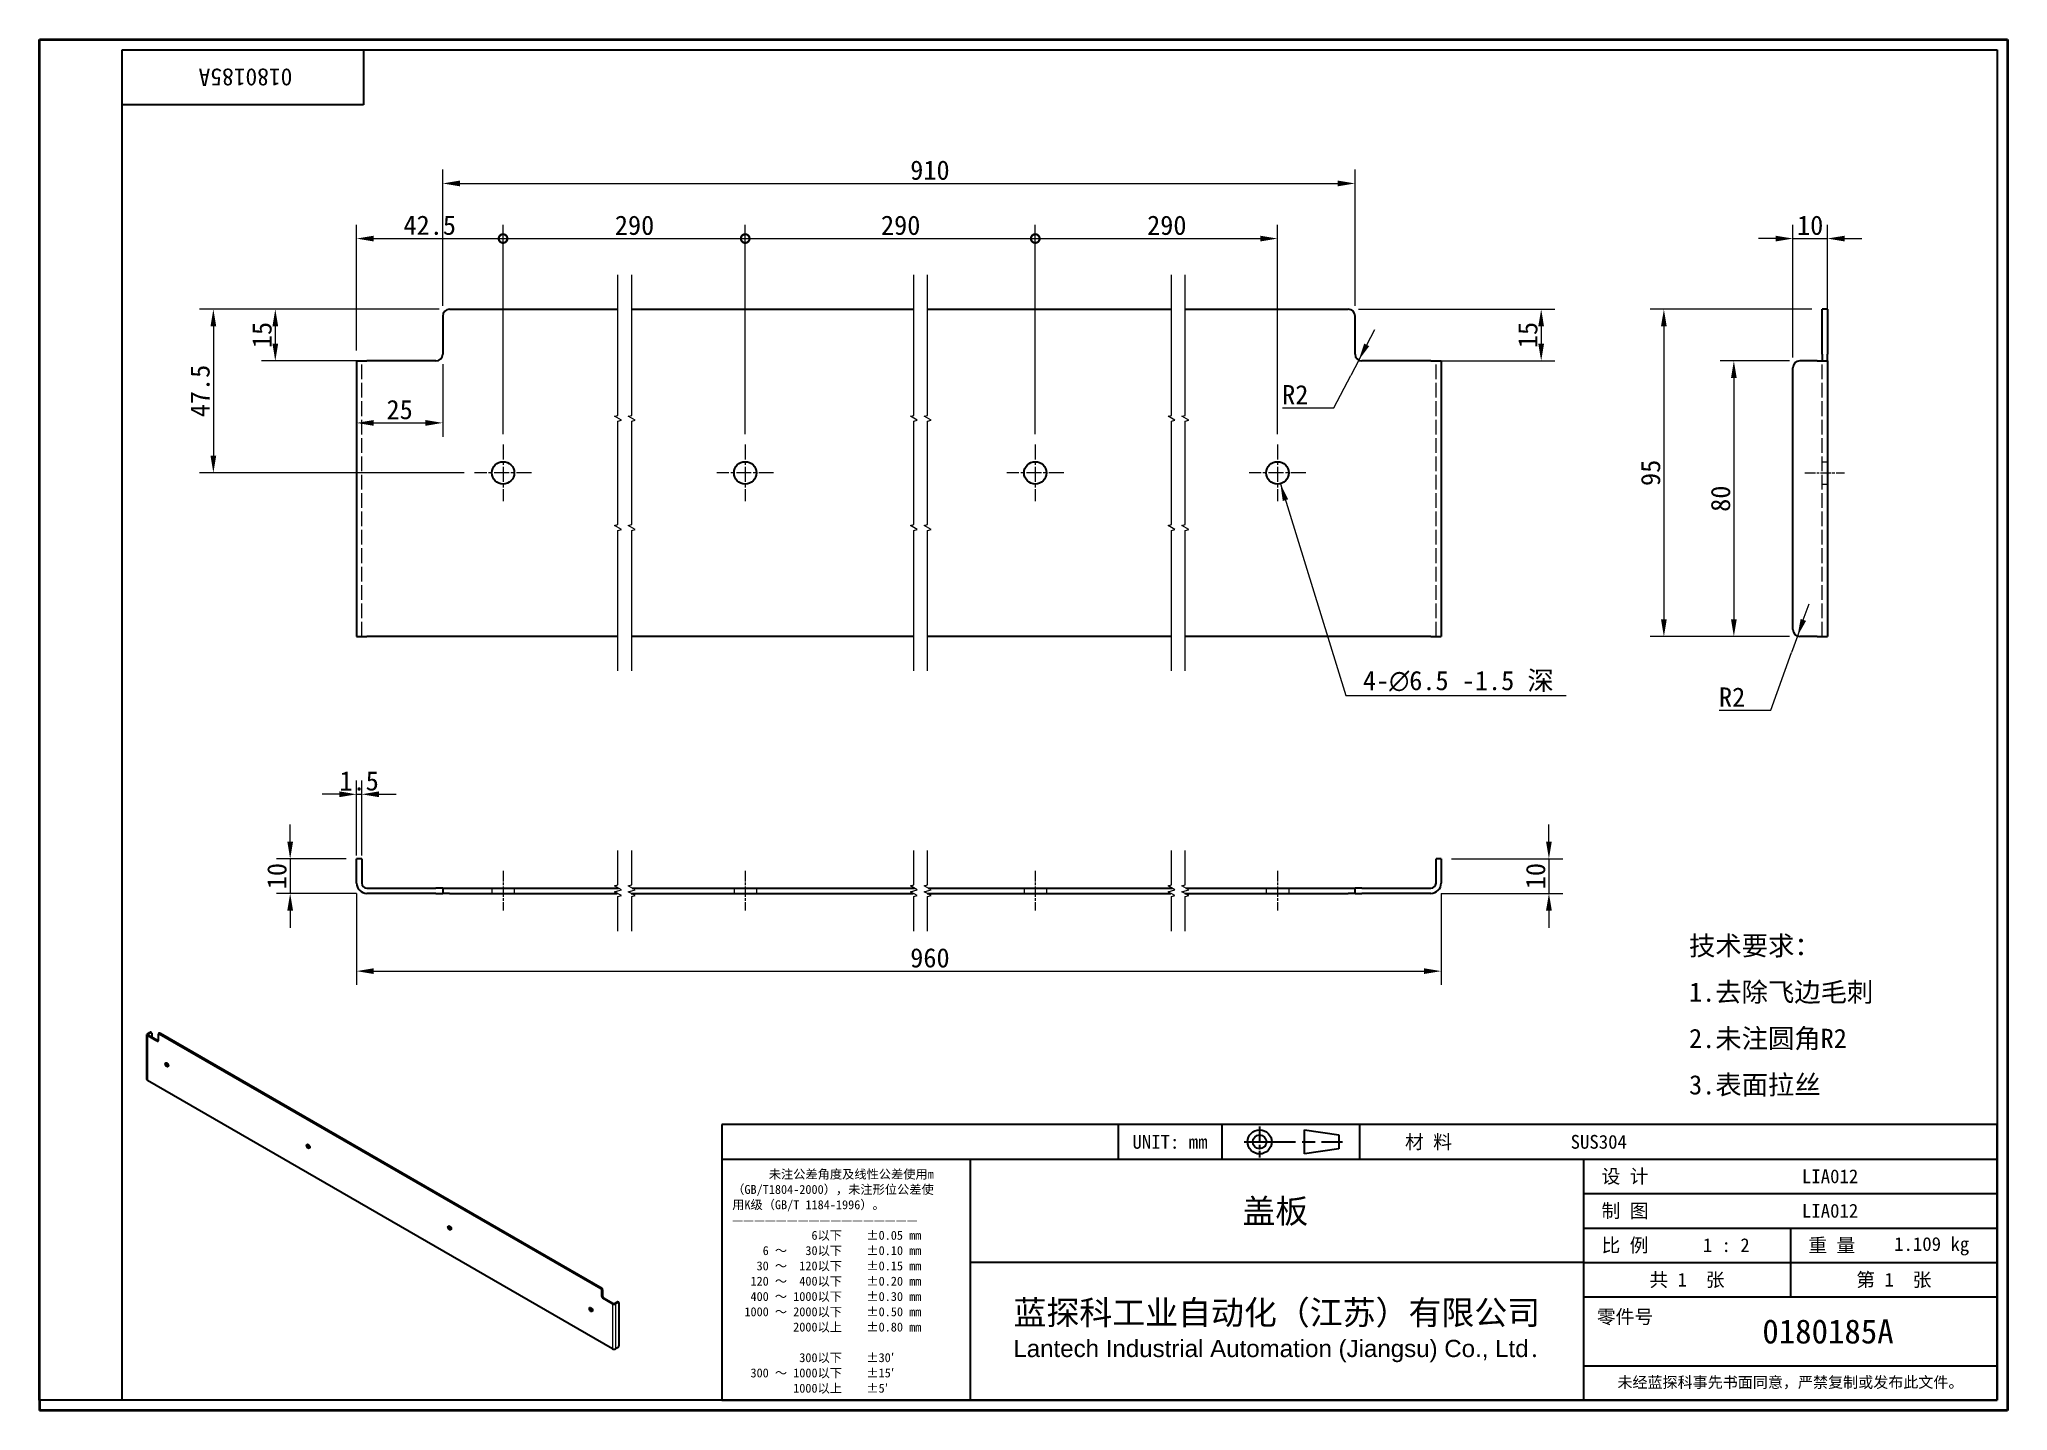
# Model space of a CAD drawing. Header units: millimetres. Extents: x 12 to 583, y 11 to 409.
import ezdxf
from ezdxf.enums import TextEntityAlignment as Align

# ---------------------------------------------------------------- set-up
doc = ezdxf.new("R2010")
doc.units = ezdxf.units.MM
doc.header["$LTSCALE"] = 2
doc.linetypes.add('CHAIN', pattern=[0.3543, 0.2362, -0.0295, 0.0591, -0.0295])
doc.linetypes.add('DASHED', pattern=[0.2067, 0.1654, -0.0413])
for name, color, linetype, lineweight in [('1', 7, 'Continuous', 18), ('可见 (ISO)', 7, 'Continuous', 25), ('可见窄的 (ISO)', 7, 'Continuous', 18), ('图框 (ISO)', 7, 'Continuous', 35), ('标题 (ISO)', 7, 'Continuous', 25)]:
    doc.layers.add(name, color=color, linetype=linetype, lineweight=lineweight)
for name, color, linetype, lineweight, true_color in [('中心标记 (ISO)', 1, 'CHAIN', 18, 0xff0000), ('中心线 (ISO)', 1, 'CHAIN', 18, 0xff0000), ('尺寸 (ISO)', 7, 'Continuous', 18, 0x008000), ('折线 (ISO)', 7, 'Continuous', 18, 0x008000), ('符号 (ISO)', 7, 'Continuous', 18, 0x008000), ('隐藏 (ISO)', 5, 'DASHED', 18, 0x0000ff)]:
    doc.layers.add(name, color=color, linetype=linetype, lineweight=lineweight, true_color=true_color)
doc.styles.add('文本样式164', font='SimSun.ttf')
doc.styles.add('文本样式165', font='SimSun.ttf')
doc.styles.add('文本样式74', font='SimSun.ttf')
doc.styles.add('最新国标', font='simfang.ttf')
doc.styles.add('注释文本 (ISO)', font='simfang.ttf')
doc.dimstyles.new('默认 (GB)', dxfattribs={"dimscale": 2, "dimtxt": 2.8, "dimasz": 2.5, "dimexe": 2, "dimexo": 1.5, "dimgap": 0.5, "dimtad": 1, "dimtoh": 1, "dimdsep": 46, "dimtxsty": '最新国标', "dimcen": 0.09, "dimdle": 10, "dimclrd": 256, "dimclre": 256, "dimclrt": 256, "dimaunit": 1, "dimadec": 3, "dimazin": 2, "dimtfac": 0.535714, "dimtdec": 3, "dimtmove": 0, "dimatfit": 3, "dimfxl": 0, "dimtolj": 1, "dimlwd": -1, "dimlwe": -1, "dimarcsym": 0})
doc.dimstyles.new('默认 (GB)$7', dxfattribs={"dimscale": 2, "dimtxt": 2.8, "dimasz": 2.5, "dimexe": 2, "dimexo": 1.5, "dimgap": 0.5, "dimtad": 1, "dimtoh": 1, "dimdsep": 46, "dimtxsty": '最新国标', "dimcen": 0.09, "dimdle": 10, "dimclrd": 256, "dimclre": 256, "dimclrt": 256, "dimaunit": 1, "dimadec": 3, "dimazin": 2, "dimtfac": 0.535714, "dimtdec": 3, "dimtmove": 0, "dimatfit": 3, "dimfxl": 0, "dimtolj": 1, "dimlwd": -1, "dimlwe": -1, "dimarcsym": 0})

# ---------------------------------------------------------------- blocks, each defined once
blk = doc.blocks.new('图框 最新国标')
at = {"layer": '图框 (ISO)'}
for p, q in [((6, 7), (6, 204.5)), ((6, 204.5), (291.5, 204.5)), ((291.5, 204.5), (291.5, 5.5)), ((6, 7), (6, 5.5)), ((6, 7), (6, 5.5)), ((291.5, 5.5), (6, 5.5))]:
    blk.add_line(p, q, dxfattribs=at)
at = {"layer": '图框 (ISO)', "color": 7, "linetype": 'Continuous', "lineweight": 25}
for p, q in [((18, 203), (290, 203)), ((18, 7), (18, 203)), ((18, 203), (290, 203)), ((53, 203), (53, 195)), ((290, 203), (290, 7)), ((290, 203), (290, 7)), ((53, 195), (18, 195)), ((290, 7), (6, 7)), ((290, 7), (18, 7))]:
    blk.add_line(p, q, dxfattribs=at)
at = {"layer": '图框 (ISO)', "style": '文本样式74'}
blk.add_attdef('零件代号_001', (42.7, 200.25), '', height=2.5, rotation=180, dxfattribs=at)
blk = doc.blocks.new('标题栏 最新国标')
at = {"layer": '标题 (ISO)'}
for p, q in [((381.98, -183.84), (196.98, -183.84)), ((196.98, -183.84), (196.98, -223.84)), ((254.48, -183.84), (254.48, -188.84)), ((269.48, -183.84), (269.48, -188.84)), ((281.48, -188.09), (281.48, -184.59)), ((281.48, -184.59), (286.48, -185.34)), ((286.48, -185.34), (286.48, -187.34)), ((289.48, -183.84), (289.48, -188.84)), ((381.98, -223.84), (381.98, -183.84)), ((383.48, -183.84), (383.48, -225.34)), ((286.48, -187.34), (281.48, -188.09)), ((196.98, -188.84), (381.98, -188.84)), ((232.98, -188.84), (232.98, -223.84)), ((321.98, -188.84), (321.98, -223.84)), ((321.98, -193.84), (381.98, -193.84)), ((321.98, -198.84), (381.98, -198.84)), ((351.98, -198.84), (351.98, -208.84)), ((321.98, -203.84), (232.98, -203.84)), ((321.98, -203.84), (381.98, -203.84)), ((321.98, -208.84), (381.98, -208.84)), ((321.98, -218.84), (381.98, -218.84)), ((196.98, -223.84), (381.98, -223.84)), ((383.48, -225.34), (196.98, -225.34))]:
    blk.add_line(p, q, dxfattribs=at)
at = {"layer": '标题 (ISO)', "linetype": 'CHAIN', "ltscale": 5.000333}
blk.add_line((274.98, -184.09), (274.98, -188.59), dxfattribs=at)
at = {"layer": '标题 (ISO)', "linetype": 'CHAIN', "ltscale": 15.834605}
blk.add_line((272.73, -186.34), (286.98, -186.34), dxfattribs=at)
at = {"layer": '标题 (ISO)'}
for radius in [1.75, 1]:
    blk.add_circle((274.98, -186.34), radius, dxfattribs=at)
at = {"layer": '1', "style": '文本样式164'}
for s, p in [('UNIT: mm', (261.98, -186.34)), ('材 料', (299.48, -186.34)), ('设 计', (327.98, -191.34)), ('制 图', (327.98, -196.34)), ('比 例', (327.98, -201.34)), ('重 量', (357.98, -201.34)), ('共 1  张', (336.98, -206.34)), ('第 1  张', (366.98, -206.34))]:
    blk.add_text(s, height=2, dxfattribs=at).set_placement(p, align=Align.MIDDLE_CENTER)
at = {"layer": '标题 (ISO)', "style": '注释文本 (ISO)'}
for s, insert, char_height, attachment_point, line_spacing_factor in [('\\fSimSun|b0|i0;{\\H1.3000;      未注公差角度及线性公差使用m\\P}\\fSimSun|b0|i0;{\\H1.3000;（GB/T1804-2000），未注形位公差使\\P}\\fSimSun|b0|i0;{\\H1.3000;用K级（GB/T 1184-1996）。\\P}\\fSimSun|b0|i0;{\\H1.3000;—————————————————\\P}\\fSimSun|b0|i0;{\\H1.3000;             6以下    ±0.05 mm\\P}\\fSimSun|b0|i0;{\\H1.3000;     6 ～   30以下    ±0.10 mm\\P}\\fSimSun|b0|i0;{\\H1.3000;    30 ～  120以下    ±0.15 mm\\P}\\fSimSun|b0|i0;{\\H1.3000;   120 ～  400以下    ±0.20 mm\\P}\\fSimSun|b0|i0;{\\H1.3000;   400 ～ 1000以下    ±0.30 mm\\P}\\fSimSun|b0|i0;{\\H1.3000;  1000 ～ 2000以下    ±0.50 mm\\P}\\fSimSun|b0|i0;{\\H1.3000;          2000以上    ±0.80 mm\\P}\\fSimSun|b0|i0;{\\H1.3000;\\P}\\fSimSun|b0|i0;{\\H1.3000;           300以下    ±30′\\P}\\fSimSun|b0|i0;{\\H1.3000;   300 ～ 1000以下    ±15′\\P}\\fSimSun|b0|i0;{\\H1.3000;          1000以上    ±5′}', (198.48, -206.63), 1.3, 4, 1.023913), ('{\\fMicrosoft YaHei|b0|i0|c134|p34;\\H1.75x;蓝探科工业自动化（江苏）有限公司\\P\\fArial|b0|i0|c0|p34;\\H0.71429x;Lantech Industrial Automation (Jiangsu) Co., Ltd\\fFangSong|b0|i0|c134|p49;.\\H1.15195x; }', (277.48, -213.84), 2, 5, 0.978695)]:
    blk.add_mtext(s, dxfattribs=dict(at, insert=insert, char_height=char_height, attachment_point=attachment_point, line_spacing_factor=line_spacing_factor))
at = {"layer": '标题 (ISO)', "attachment_point": 5, "style": '注释文本 (ISO)'}
for s, insert, char_height in [('\\fFangSong|b0|i0;零件号', (327.98, -211.84), 2), ('\\fSimSun|b0|i0;{\\H1.6000;未经蓝探科事先书面同意，严禁复制或发布此文件。}', (351.98, -221.34), 1.6)]:
    blk.add_mtext(s, dxfattribs=dict(at, insert=insert, char_height=char_height))
at = {"layer": '标题 (ISO)'}
for tag, p, height, style in [('材料_001', (320.09, -187.33), 2, '注释文本 (ISO)'), ('设计人_001', (353.65, -192.33), 2, '注释文本 (ISO)'), ('库存编号_001', (272.49, -198.13), 3.5, '文本样式165'), ('设计人_001', (353.65, -197.33), 2, '注释文本 (ISO)'), ('视图比例_001', (339.26, -202.33), 2, '注释文本 (ISO)'), ('质量\\P3;_001', (367.02, -202.16), 2, '注释文本 (ISO)'), ('零件代号_001', (347.9, -215.59), 3.5, '文本样式165')]:
    blk.add_attdef(tag, p, '', height=height, dxfattribs=dict(at, style=style))
blk = doc.blocks.new('_DotSmall')
at = {"color": 0, "linetype": 'ByBlock', "const_width": 0.5}
blk.add_lwpolyline([(-0.0625, 0, 1), (0.0625, 0, 1)], format="xyb", close=True, dxfattribs=at)
blk = doc.blocks.new('*D5')
at = {"layer": 'Defpoints', "color": 0, "transparency": 16777216}
for p in [(146.51, 351.18), (104.01, 315.68), (146.51, 291.43)]:
    blk.add_point(p, dxfattribs=at)
at = {"layer": '尺寸 (ISO)', "color": 116, "true_color": 0x00803f, "transparency": 16777216}
for p, q in [((104.01, 318.68), (104.01, 355.18)), ((146.51, 294.43), (146.51, 355.18)), ((109.01, 351.18), (146.51, 351.18))]:
    blk.add_line(p, q, dxfattribs=at)
blk.add_solid([(109.01, 352.01), (109.01, 350.34), (104.01, 351.18)], dxfattribs=at)
at = {"layer": '尺寸 (ISO)', "color": 116, "true_color": 0x00803f, "transparency": 16777216, "xscale": 5, "yscale": 5, "zscale": 5}
blk.add_blockref('_DotSmall', (146.51, 351.18), dxfattribs=at)
at = {"layer": '尺寸 (ISO)', "transparency": 16777216, "insert": (125.24, 355.02), "char_height": 5.6, "attachment_point": 5, "style": '最新国标'}
blk.add_mtext('\\A1;42.5', dxfattribs=at)
blk = doc.blocks.new('*D7')
at = {"layer": 'Defpoints', "color": 0, "transparency": 16777216}
for p in [(216.77, 351.18), (146.51, 291.43), (216.77, 291.43)]:
    blk.add_point(p, dxfattribs=at)
at = {"layer": '尺寸 (ISO)', "color": 116, "true_color": 0x00803f, "transparency": 16777216}
for p, q in [((146.51, 294.43), (146.51, 355.18)), ((216.77, 294.43), (216.77, 355.18)), ((146.51, 351.18), (216.77, 351.18))]:
    blk.add_line(p, q, dxfattribs=at)
at = {"layer": '尺寸 (ISO)', "color": 116, "true_color": 0x00803f, "transparency": 16777216, "xscale": 5, "yscale": 5, "zscale": 5, "rotation": 180}
blk.add_blockref('_DotSmall', (146.51, 351.18), dxfattribs=at)
at = {"layer": '尺寸 (ISO)', "color": 116, "true_color": 0x00803f, "transparency": 16777216, "xscale": 5, "yscale": 5, "zscale": 5}
blk.add_blockref('_DotSmall', (216.77, 351.18), dxfattribs=at)
at = {"layer": '尺寸 (ISO)', "transparency": 16777216, "insert": (184.66, 355.01), "char_height": 5.6, "attachment_point": 5, "style": '最新国标'}
blk.add_mtext('\\A1;290', dxfattribs=at)
blk = doc.blocks.new('*D8')
at = {"layer": 'Defpoints', "color": 0, "transparency": 16777216}
for p in [(300.92, 351.18), (216.77, 291.43), (300.92, 291.43)]:
    blk.add_point(p, dxfattribs=at)
at = {"layer": '尺寸 (ISO)', "color": 116, "true_color": 0x00803f, "transparency": 16777216}
for p, q in [((216.77, 294.43), (216.77, 355.18)), ((300.92, 294.43), (300.92, 355.18)), ((216.77, 351.18), (300.92, 351.18))]:
    blk.add_line(p, q, dxfattribs=at)
at = {"layer": '尺寸 (ISO)', "color": 116, "true_color": 0x00803f, "transparency": 16777216, "xscale": 5, "yscale": 5, "zscale": 5, "rotation": 180}
blk.add_blockref('_DotSmall', (216.77, 351.18), dxfattribs=at)
at = {"layer": '尺寸 (ISO)', "color": 116, "true_color": 0x00803f, "transparency": 16777216, "xscale": 5, "yscale": 5, "zscale": 5}
blk.add_blockref('_DotSmall', (300.92, 351.18), dxfattribs=at)
at = {"layer": '尺寸 (ISO)', "transparency": 16777216, "insert": (261.87, 355.01), "char_height": 5.6, "attachment_point": 5, "style": '最新国标'}
blk.add_mtext('\\A1;290', dxfattribs=at)
blk = doc.blocks.new('*D9')
at = {"layer": 'Defpoints', "color": 0, "transparency": 16777216}
for p in [(371.18, 351.18), (300.92, 291.43), (371.18, 291.43)]:
    blk.add_point(p, dxfattribs=at)
at = {"layer": '尺寸 (ISO)', "color": 116, "true_color": 0x00803f, "transparency": 16777216}
for p, q in [((300.92, 294.43), (300.92, 355.18)), ((371.18, 294.43), (371.18, 355.18)), ((300.92, 351.18), (366.18, 351.18))]:
    blk.add_line(p, q, dxfattribs=at)
blk.add_solid([(366.18, 352.01), (366.18, 350.34), (371.18, 351.18)], dxfattribs=at)
at = {"layer": '尺寸 (ISO)', "color": 116, "true_color": 0x00803f, "transparency": 16777216, "xscale": 5, "yscale": 5, "zscale": 5, "rotation": 180}
blk.add_blockref('_DotSmall', (300.92, 351.18), dxfattribs=at)
at = {"layer": '尺寸 (ISO)', "transparency": 16777216, "insert": (339.07, 355.01), "char_height": 5.6, "attachment_point": 5, "style": '最新国标'}
blk.add_mtext('\\A1;290', dxfattribs=at)
blk = doc.blocks.new('*D10')
at = {"layer": 'Defpoints', "color": 0, "transparency": 16777216}
for p in [(129.01, 317.68), (104.01, 297.68), (129.01, 297.68)]:
    blk.add_point(p, dxfattribs=at)
at = {"layer": '尺寸 (ISO)', "color": 116, "true_color": 0x00803f, "transparency": 16777216}
for p, q in [((129.01, 314.68), (129.01, 293.68)), ((109.01, 297.68), (124.01, 297.68))]:
    blk.add_line(p, q, dxfattribs=at)
for points in [[(109.01, 298.51), (109.01, 296.84), (104.01, 297.68)], [(124.01, 298.51), (124.01, 296.84), (129.01, 297.68)]]:
    blk.add_solid(points, dxfattribs=at)
at = {"layer": '尺寸 (ISO)', "transparency": 16777216, "insert": (116.51, 301.51), "char_height": 5.6, "attachment_point": 5, "style": '最新国标'}
blk.add_mtext('\\A1;25', dxfattribs=at)
blk = doc.blocks.new('*D11')
at = {"layer": 'Defpoints', "color": 0, "transparency": 16777216}
for p in [(131.01, 330.68), (80.44, 315.68), (107.01, 315.68)]:
    blk.add_point(p, dxfattribs=at)
at = {"layer": '尺寸 (ISO)', "color": 116, "true_color": 0x00803f, "transparency": 16777216}
for p, q in [((128.01, 330.68), (76.44, 330.68)), ((80.44, 325.68), (80.44, 320.68)), ((104.01, 315.68), (76.44, 315.68))]:
    blk.add_line(p, q, dxfattribs=at)
for points in [[(79.61, 325.68), (81.28, 325.68), (80.44, 330.68)], [(79.61, 320.68), (81.28, 320.68), (80.44, 315.68)]]:
    blk.add_solid(points, dxfattribs=at)
at = {"layer": '尺寸 (ISO)', "transparency": 16777216, "insert": (76.61, 323.18), "char_height": 5.6, "attachment_point": 5, "rotation": 90, "style": '最新国标'}
blk.add_mtext('\\A1;15', dxfattribs=at)
blk = doc.blocks.new('*D12')
at = {"layer": 'Defpoints', "color": 0, "transparency": 16777216}
for p in [(391.68, 330.68), (415.68, 315.68), (447.68, 315.68)]:
    blk.add_point(p, dxfattribs=at)
at = {"layer": '尺寸 (ISO)', "color": 116, "true_color": 0x00803f, "transparency": 16777216}
for p, q in [((394.68, 330.68), (451.68, 330.68)), ((447.68, 325.68), (447.68, 320.68)), ((418.68, 315.68), (451.68, 315.68))]:
    blk.add_line(p, q, dxfattribs=at)
for points in [[(446.84, 325.68), (448.51, 325.68), (447.68, 330.68)], [(446.84, 320.68), (448.51, 320.68), (447.68, 315.68)]]:
    blk.add_solid(points, dxfattribs=at)
at = {"layer": '尺寸 (ISO)', "transparency": 16777216, "insert": (443.84, 323.18), "char_height": 5.6, "attachment_point": 5, "rotation": 90, "style": '最新国标'}
blk.add_mtext('\\A1;15', dxfattribs=at)
blk = doc.blocks.new('*D13')
at = {"layer": 'Defpoints', "color": 0, "transparency": 16777216}
for p in [(393.68, 367.18), (129.01, 328.68), (393.68, 328.68)]:
    blk.add_point(p, dxfattribs=at)
at = {"layer": '尺寸 (ISO)', "color": 116, "true_color": 0x00803f, "transparency": 16777216}
for p, q in [((129.01, 331.68), (129.01, 371.18)), ((393.68, 331.68), (393.68, 371.18)), ((134.01, 367.18), (388.68, 367.18))]:
    blk.add_line(p, q, dxfattribs=at)
for points in [[(134.01, 368.01), (134.01, 366.34), (129.01, 367.18)], [(388.68, 368.01), (388.68, 366.34), (393.68, 367.18)]]:
    blk.add_solid(points, dxfattribs=at)
at = {"layer": '尺寸 (ISO)', "transparency": 16777216, "insert": (270.35, 371.01), "char_height": 5.6, "attachment_point": 5, "style": '最新国标'}
blk.add_mtext('\\A1;910', dxfattribs=at)
blk = doc.blocks.new('*D14')
at = {"layer": 'Defpoints', "color": 0, "transparency": 16777216}
for p in [(131.01, 330.68), (62.48, 283.18), (138.26, 283.18)]:
    blk.add_point(p, dxfattribs=at)
at = {"layer": '尺寸 (ISO)', "color": 116, "true_color": 0x00803f, "transparency": 16777216}
for p, q in [((128.01, 330.68), (58.48, 330.68)), ((62.48, 325.68), (62.48, 288.18)), ((135.26, 283.18), (58.48, 283.18))]:
    blk.add_line(p, q, dxfattribs=at)
for points in [[(61.65, 325.68), (63.31, 325.68), (62.48, 330.68)], [(61.65, 288.18), (63.31, 288.18), (62.48, 283.18)]]:
    blk.add_solid(points, dxfattribs=at)
at = {"layer": '尺寸 (ISO)', "transparency": 16777216, "insert": (58.63, 306.93), "char_height": 5.6, "attachment_point": 5, "rotation": 90, "style": '最新国标'}
blk.add_mtext('\\A1;47.5', dxfattribs=at)
blk = doc.blocks.new('*D15')
at = {"layer": 'Defpoints', "color": 0, "transparency": 16777216}
for p in [(529.21, 330.68), (483.28, 235.68), (522.71, 235.68)]:
    blk.add_point(p, dxfattribs=at)
at = {"layer": '尺寸 (ISO)', "color": 116, "true_color": 0x00803f, "transparency": 16777216}
for p, q in [((526.21, 330.68), (479.28, 330.68)), ((483.28, 325.68), (483.28, 240.68)), ((519.71, 235.68), (479.28, 235.68))]:
    blk.add_line(p, q, dxfattribs=at)
for points in [[(482.44, 325.68), (484.11, 325.68), (483.28, 330.68)], [(482.44, 240.68), (484.11, 240.68), (483.28, 235.68)]]:
    blk.add_solid(points, dxfattribs=at)
at = {"layer": '尺寸 (ISO)', "transparency": 16777216, "insert": (479.45, 283.18), "char_height": 5.6, "attachment_point": 5, "rotation": 90, "style": '最新国标'}
blk.add_mtext('\\A1;95', dxfattribs=at)
blk = doc.blocks.new('*D16')
at = {"layer": 'Defpoints', "color": 0, "transparency": 16777216}
for p in [(522.71, 315.68), (503.58, 235.68), (522.71, 235.68)]:
    blk.add_point(p, dxfattribs=at)
at = {"layer": '尺寸 (ISO)', "color": 116, "true_color": 0x00803f, "transparency": 16777216}
for p, q in [((519.71, 315.68), (499.58, 315.68)), ((503.58, 310.68), (503.58, 240.68)), ((519.71, 235.68), (499.58, 235.68))]:
    blk.add_line(p, q, dxfattribs=at)
for points in [[(502.74, 310.68), (504.41, 310.68), (503.58, 315.68)], [(502.74, 240.68), (504.41, 240.68), (503.58, 235.68)]]:
    blk.add_solid(points, dxfattribs=at)
at = {"layer": '尺寸 (ISO)', "transparency": 16777216, "insert": (499.74, 275.68), "char_height": 5.6, "attachment_point": 5, "rotation": 90, "style": '最新国标'}
blk.add_mtext('\\A1;80', dxfattribs=at)
blk = doc.blocks.new('*D17')
at = {"layer": 'Defpoints', "color": 0, "transparency": 16777216}
for p in [(530.71, 351.18), (530.71, 315.68), (520.71, 313.68)]:
    blk.add_point(p, dxfattribs=at)
at = {"layer": '尺寸 (ISO)', "color": 116, "true_color": 0x00803f, "transparency": 16777216}
for p, q in [((520.71, 316.68), (520.71, 355.18)), ((530.71, 318.68), (530.71, 355.18)), ((515.71, 351.18), (510.71, 351.18)), ((520.71, 351.18), (530.71, 351.18)), ((535.71, 351.18), (540.71, 351.18))]:
    blk.add_line(p, q, dxfattribs=at)
for points in [[(515.71, 352.01), (515.71, 350.34), (520.71, 351.18)], [(535.71, 352.01), (535.71, 350.34), (530.71, 351.18)]]:
    blk.add_solid(points, dxfattribs=at)
at = {"layer": '尺寸 (ISO)', "transparency": 16777216, "insert": (525.71, 355.01), "char_height": 5.6, "attachment_point": 5, "style": '最新国标'}
blk.add_mtext('\\A1;10', dxfattribs=at)
blk = doc.blocks.new('*D18')
at = {"layer": 'Defpoints', "color": 0, "transparency": 16777216}
for p in [(104.01, 171.14), (84.76, 161.14), (107.01, 161.14)]:
    blk.add_point(p, dxfattribs=at)
at = {"layer": '尺寸 (ISO)', "color": 116, "true_color": 0x00803f, "transparency": 16777216}
for p, q in [((84.76, 176.14), (84.76, 181.14)), ((101.01, 171.14), (80.76, 171.14)), ((84.76, 171.14), (84.76, 161.14)), ((104.01, 161.14), (80.76, 161.14)), ((84.76, 156.14), (84.76, 151.14))]:
    blk.add_line(p, q, dxfattribs=at)
for points in [[(83.93, 176.14), (85.6, 176.14), (84.76, 171.14)], [(83.93, 156.14), (85.6, 156.14), (84.76, 161.14)]]:
    blk.add_solid(points, dxfattribs=at)
at = {"layer": '尺寸 (ISO)', "transparency": 16777216, "insert": (80.93, 166.14), "char_height": 5.6, "attachment_point": 5, "rotation": 90, "style": '最新国标'}
blk.add_mtext('\\A1;10', dxfattribs=at)
blk = doc.blocks.new('*D19')
at = {"layer": 'Defpoints', "color": 0, "transparency": 16777216}
for p in [(105.51, 189.89), (104.01, 169.14), (105.51, 169.14)]:
    blk.add_point(p, dxfattribs=at)
at = {"layer": '尺寸 (ISO)', "color": 116, "true_color": 0x00803f, "transparency": 16777216}
for p, q in [((99.01, 189.89), (94.01, 189.89)), ((104.01, 172.14), (104.01, 193.89)), ((104.01, 189.89), (105.51, 189.89)), ((105.51, 172.14), (105.51, 193.89)), ((110.51, 189.89), (115.51, 189.89))]:
    blk.add_line(p, q, dxfattribs=at)
for points in [[(99.01, 190.73), (99.01, 189.06), (104.01, 189.89)], [(110.51, 190.73), (110.51, 189.06), (105.51, 189.89)]]:
    blk.add_solid(points, dxfattribs=at)
at = {"layer": '尺寸 (ISO)', "transparency": 16777216, "insert": (104.76, 193.74), "char_height": 5.6, "attachment_point": 5, "style": '最新国标'}
blk.add_mtext('\\A1;1.5', dxfattribs=at)
blk = doc.blocks.new('*D20')
at = {"layer": 'Defpoints', "color": 0, "transparency": 16777216}
for p in [(394.75, 315.9), (395.68, 317.68)]:
    blk.add_point(p, dxfattribs=at)
at = {"layer": '尺寸 (ISO)', "color": 116, "true_color": 0x00803f, "transparency": 16777216}
for p, q in [((397.06, 320.34), (399.38, 324.77)), ((394.75, 315.9), (392.44, 311.47)), ((395.68, 317.68), (394.75, 315.9)), ((387.53, 302.07), (392.44, 311.47)), ((372.63, 302.07), (387.53, 302.07))]:
    blk.add_line(p, q, dxfattribs=at)
blk.add_solid([(396.33, 320.72), (397.8, 319.95), (394.75, 315.9)], dxfattribs=at)
at = {"layer": '尺寸 (ISO)', "transparency": 16777216, "insert": (376.34, 305.87), "char_height": 5.6, "attachment_point": 5, "style": '最新国标'}
blk.add_mtext('\\A1;R2', dxfattribs=at)
blk = doc.blocks.new('*D21')
at = {"layer": 'Defpoints', "color": 0, "transparency": 16777216}
for p in [(104.01, 164.14), (418.68, 164.14), (418.68, 138.56)]:
    blk.add_point(p, dxfattribs=at)
at = {"layer": '尺寸 (ISO)', "color": 116, "true_color": 0x00803f, "transparency": 16777216}
for p, q in [((104.01, 161.14), (104.01, 134.56)), ((418.68, 161.14), (418.68, 134.56)), ((109.01, 138.56), (413.68, 138.56))]:
    blk.add_line(p, q, dxfattribs=at)
for points in [[(109.01, 139.39), (109.01, 137.73), (104.01, 138.56)], [(413.68, 139.39), (413.68, 137.73), (418.68, 138.56)]]:
    blk.add_solid(points, dxfattribs=at)
at = {"layer": '尺寸 (ISO)', "transparency": 16777216, "insert": (270.35, 142.39), "char_height": 5.6, "attachment_point": 5, "style": '最新国标'}
blk.add_mtext('\\A1;960', dxfattribs=at)
blk = doc.blocks.new('*D22')
at = {"layer": 'Defpoints', "color": 0, "transparency": 16777216}
for p in [(522.03, 235.8), (522.71, 237.68)]:
    blk.add_point(p, dxfattribs=at)
at = {"layer": '尺寸 (ISO)', "color": 116, "true_color": 0x00803f, "transparency": 16777216}
for p, q in [((523.73, 240.5), (525.43, 245.2)), ((522.03, 235.8), (520.33, 231.09)), ((522.71, 237.68), (522.03, 235.8)), ((514.26, 214.29), (520.33, 231.09)), ((499.36, 214.29), (514.26, 214.29))]:
    blk.add_line(p, q, dxfattribs=at)
blk.add_solid([(522.95, 240.78), (524.52, 240.21), (522.03, 235.8)], dxfattribs=at)
at = {"layer": '尺寸 (ISO)', "transparency": 16777216, "insert": (503.07, 218.09), "char_height": 5.6, "attachment_point": 5, "style": '最新国标'}
blk.add_mtext('\\A1;R2', dxfattribs=at)
blk = doc.blocks.new('*D23')
at = {"layer": 'Defpoints', "color": 0, "transparency": 16777216}
for p in [(418.68, 171.14), (415.68, 161.14), (449.93, 161.14)]:
    blk.add_point(p, dxfattribs=at)
at = {"layer": '尺寸 (ISO)', "color": 116, "true_color": 0x00803f, "transparency": 16777216}
for p, q in [((449.93, 176.14), (449.93, 181.14)), ((421.68, 171.14), (453.93, 171.14)), ((449.93, 171.14), (449.93, 161.14)), ((418.68, 161.14), (453.93, 161.14)), ((449.93, 156.14), (449.93, 151.14))]:
    blk.add_line(p, q, dxfattribs=at)
for points in [[(449.09, 176.14), (450.76, 176.14), (449.93, 171.14)], [(449.09, 156.14), (450.76, 156.14), (449.93, 161.14)]]:
    blk.add_solid(points, dxfattribs=at)
at = {"layer": '尺寸 (ISO)', "transparency": 16777216, "insert": (446.09, 166.14), "char_height": 5.6, "attachment_point": 5, "rotation": 90, "style": '最新国标'}
blk.add_mtext('\\A1;10', dxfattribs=at)

msp = doc.modelspace()

# ---------------------------------------------------------------- linework, layer by layer
at = {"layer": '中心标记 (ISO)', "ltscale": 9.167361}
for p, q in [((146.5146, 291.4267), (146.5146, 274.9267)), ((216.7695, 291.4267), (216.7695, 274.9267)), ((300.9215, 291.4267), (300.9215, 274.9267)), ((371.1763, 291.4267), (371.1763, 274.9267)), ((154.7646, 283.1767), (138.2646, 283.1767)), ((225.0195, 283.1767), (208.5195, 283.1767)), ((309.1715, 283.1767), (292.6715, 283.1767)), ((379.4263, 283.1767), (362.9263, 283.1767))]:
    msp.add_line(p, q, dxfattribs=at)
at = {"layer": '中心线 (ISO)', "ltscale": 6.389343}
for p, q in [((524.2129, 283.1767), (535.7129, 283.1767)), ((146.5146, 167.6408), (146.5146, 156.1408)), ((216.7695, 167.6408), (216.7695, 156.1408)), ((300.9215, 167.6408), (300.9215, 156.1408)), ((371.1763, 167.6408), (371.1763, 156.1408))]:
    msp.add_line(p, q, dxfattribs=at)
at = {"layer": '可见 (ISO)'}
for p, q in [((129.0146, 328.6767), (129.0146, 317.6767)), ((131.0146, 330.6767), (179.8341, 330.6767)), ((183.8341, 330.6767), (265.6917, 330.6767)), ((269.6917, 330.6767), (340.4315, 330.6767)), ((344.4315, 330.6767), (391.6763, 330.6767)), ((393.6763, 317.6767), (393.6763, 328.6767)), ((530.7129, 330.6767), (529.2129, 330.6767)), ((529.2129, 328.6767), (529.2129, 330.6767)), ((529.2129, 317.6767), (529.2129, 328.6767)), ((530.7129, 330.6767), (530.7129, 328.6767)), ((530.7129, 328.6767), (530.7129, 317.6767)), ((104.0146, 315.6767), (104.0146, 235.6767)), ((104.0146, 315.6767), (107.0146, 315.6767)), ((127.0146, 315.6767), (107.0146, 315.6767)), ((415.6763, 315.6767), (395.6763, 315.6767)), ((415.6763, 315.6767), (418.6763, 315.6767)), ((418.6763, 315.6767), (418.6763, 235.6767)), ((527.7129, 315.6767), (522.7129, 315.6767)), ((527.7129, 315.6767), (530.7129, 315.6767)), ((529.2129, 317.6767), (529.2129, 315.6767)), ((530.7129, 315.6767), (530.7129, 317.6767)), ((530.7129, 315.6767), (530.7129, 235.6767)), ((520.7129, 237.6767), (520.7129, 313.6767)), ((104.0146, 235.6767), (107.0146, 235.6767)), ((179.8341, 235.6767), (107.0146, 235.6767)), ((265.6917, 235.6767), (183.8341, 235.6767)), ((340.4315, 235.6767), (269.6917, 235.6767)), ((415.6763, 235.6767), (344.4315, 235.6767)), ((415.6763, 235.6767), (418.6763, 235.6767)), ((527.7129, 235.6767), (522.7129, 235.6767)), ((527.7129, 235.6767), (530.7129, 235.6767)), ((105.5146, 171.1408), (104.0146, 171.1408)), ((104.0146, 169.1408), (104.0146, 171.1408)), ((104.0146, 164.1408), (104.0146, 169.1408)), ((105.5146, 171.1408), (105.5146, 169.1408)), ((105.5146, 169.1408), (105.5146, 164.1408)), ((418.6763, 171.1408), (417.1763, 171.1408)), ((417.1763, 169.1408), (417.1763, 171.1408)), ((417.1763, 164.1408), (417.1763, 169.1408)), ((418.6763, 171.1408), (418.6763, 169.1408)), ((418.6763, 169.1408), (418.6763, 164.1408)), ((107.0146, 162.6408), (127.0146, 162.6408)), ((127.0146, 161.1408), (107.0146, 161.1408)), ((129.0146, 162.6408), (127.0146, 162.6408)), ((127.0146, 161.1408), (129.0146, 161.1408)), ((129.0146, 162.6408), (129.0146, 161.1408)), ((129.0146, 162.6408), (131.0146, 162.6408)), ((131.0146, 161.1408), (129.0146, 161.1408)), ((131.0146, 162.6408), (179.9992, 162.6408)), ((131.0146, 161.1408), (179.669, 161.1408)), ((183.669, 161.1408), (265.5266, 161.1408)), ((183.9992, 162.6408), (265.8568, 162.6408)), ((269.5266, 161.1408), (340.2665, 161.1408)), ((269.8568, 162.6408), (340.5966, 162.6408)), ((344.2665, 161.1408), (391.6763, 161.1408)), ((344.5966, 162.6408), (391.6763, 162.6408)), ((391.6763, 162.6408), (393.6763, 162.6408)), ((393.6763, 161.1408), (391.6763, 161.1408)), ((393.6763, 161.1408), (393.6763, 162.6408)), ((395.6763, 162.6408), (393.6763, 162.6408)), ((393.6763, 161.1408), (395.6763, 161.1408)), ((395.6763, 162.6408), (415.6763, 162.6408)), ((415.6763, 161.1408), (395.6763, 161.1408)), ((43.2163, 107.0959), (43.2163, 120.1599)), ((43.3921, 120.4048), (44.0992, 120.8131)), ((46.2205, 118.2819), (43.3921, 119.9149)), ((44.3113, 120.6906), (43.6042, 120.2823)), ((43.6042, 120.0374), (46.4326, 118.4044)), ((44.2992, 120.8329), (44.5113, 120.7104)), ((44.5941, 120.5273), (44.5941, 119.4658)), ((46.5033, 120.2415), (46.5033, 118.4452)), ((46.7983, 120.5471), (46.5862, 120.4246)), ((46.7862, 120.4048), (174.9139, 46.4302)), ((46.9983, 120.5273), (175.126, 46.5527)), ((178.308, 28.9572), (43.3921, 106.851)), ((175.1968, 44.144), (175.1968, 45.9403)), ((175.4089, 46.0628), (175.4089, 44.2665)), ((178.308, 42.0211), (175.4796, 43.6541)), ((175.6917, 43.7766), (178.5202, 42.1436)), ((178.9444, 42.1436), (179.6515, 42.5519)), ((179.8637, 42.4294), (179.1566, 42.0211)), ((179.8515, 42.5717), (180.0637, 42.4492)), ((180.1465, 42.2661), (180.1465, 29.8553)), ((179.8637, 29.3654), (179.1566, 28.9572))]:
    msp.add_line(p, q, dxfattribs=at)
for centre in [(146.5146, 283.1767), (216.7695, 283.1767), (300.9215, 283.1767), (371.1763, 283.1767)]:
    msp.add_circle(centre, 3.25, dxfattribs=at)
for centre, radius, start, end in [((131.0146, 328.6767), 2, 90, 180), ((391.6763, 328.6767), 2, 0, 90), ((127.0146, 317.6767), 2, 270, 0), ((395.6763, 317.6767), 2, 180, 270), ((522.7129, 313.6767), 2, 90, 180), ((522.7129, 237.6767), 2, 180, 270), ((107.0146, 164.1408), 3, 180, 270), ((107.0146, 164.1408), 1.5, 180, 270), ((415.6763, 164.1408), 1.5, 270, 0), ((415.6763, 164.1408), 3, 270, 0)]:
    msp.add_arc(centre, radius, start, end, dxfattribs=at)
for centre, major_axis, start_param, end_param in [((43.8163, 120.1599), (-0.6, 0), 5.49778714, 7.06858347), ((43.8163, 120.1599), (-0.3, 0), 5.49778714, 7.06858347), ((44.0992, 120.4865), (0.2, 0.3464), 0, 0.78539816), ((44.3113, 120.364), (0.2, 0.3464), 5.49778714, 7.06858347), ((46.7862, 120.0782), (-0.2, 0.3464), 5.49778714, 7.06858347), ((46.9983, 120.2007), (-0.2, 0.3464), 5.49778714, 6.28318531), ((46.2205, 118.6085), (0.2, -0.3464), 5.49778714, 7.06858347), ((46.4326, 118.731), (-0.2, 0.3464), 2.35619449, 2.58260279), ((49.1903, 111.505), (-0.325, 0.5629), 0.33244695, 2.8091457), ((43.8163, 107.0959), (-0.6, 0), 0, 0.78539816), ((90.2025, 87.8266), (-0.325, 0.5629), 0.33244695, 2.8091457), ((131.2147, 64.1482), (-0.325, 0.5629), 0.33244695, 2.8091457), ((174.9139, 46.1036), (0.2, -0.3464), 0.78539816, 2.35619449), ((175.126, 46.2261), (-0.2, 0.3464), 3.92699082, 5.49778714), ((172.2269, 40.4698), (-0.325, 0.5629), 0.33244695, 2.8091457), ((175.4796, 43.9807), (0.2, -0.3464), 3.92699082, 5.49778714), ((175.6917, 44.1032), (-0.2, 0.3464), 0.78539816, 2.35619449), ((178.7323, 42.2661), (-0.6, 0), 0.78539816, 2.35619449), ((178.7323, 42.2661), (0.3, 0), 3.92699082, 5.49778714), ((179.6515, 42.2253), (0.2, 0.3464), 0, 0.78539816), ((179.8637, 42.1028), (0.2, 0.3464), 5.49778714, 7.06858347), ((178.7323, 29.2021), (-0.6, 0), 0.78539816, 2.35619449), ((179.8637, 29.692), (-0.2, -0.3464), 0.78539816, 2.35619449)]:
    msp.add_ellipse(centre, major_axis=major_axis, ratio=0.57735027, start_param=start_param, end_param=end_param, dxfattribs=at)
for centre in [(48.9782, 111.3825), (89.9904, 87.7041), (131.0026, 64.0257), (172.0148, 40.3473)]:
    msp.add_ellipse(centre, major_axis=(0.325, -0.5629), ratio=0.57735027, dxfattribs=at)
at = {"layer": '可见窄的 (ISO)'}
for p, q in [((43.3921, 119.9149), (43.3921, 106.851)), ((43.6042, 120.0374), (43.6042, 120.2823)), ((44.0992, 120.8131), (44.3113, 120.6906)), ((46.7862, 120.4048), (46.9983, 120.5273)), ((46.4326, 118.4044), (46.2205, 118.2819)), ((175.126, 46.5527), (174.9139, 46.4302)), ((175.1968, 45.9403), (175.4089, 46.0628)), ((175.4089, 44.2665), (175.1968, 44.144)), ((175.4796, 43.6541), (175.6917, 43.7766)), ((178.308, 42.0211), (178.308, 28.9572)), ((179.1566, 42.0211), (179.1566, 28.9572)), ((179.6515, 42.5519), (179.8637, 42.4294))]:
    msp.add_line(p, q, dxfattribs=at)
at = {"layer": '折线 (ISO)', "flags": 128}
for points in [[(179.8341, 225.6767), (179.8341, 266.498), (180.8341, 266.766), (178.8341, 267.9207), (179.8341, 268.1886), (179.8341, 298.1647), (180.8341, 298.4327), (178.8341, 299.5874), (179.8341, 299.8553), (179.8341, 340.6767)], [(183.8341, 225.6767), (183.8341, 266.498), (184.8341, 266.766), (182.8341, 267.9207), (183.8341, 268.1886), (183.8341, 298.1647), (184.8341, 298.4327), (182.8341, 299.5874), (183.8341, 299.8553), (183.8341, 340.6767)], [(265.6917, 225.6767), (265.6917, 266.498), (266.6917, 266.766), (264.6917, 267.9207), (265.6917, 268.1886), (265.6917, 298.1647), (266.6917, 298.4327), (264.6917, 299.5874), (265.6917, 299.8553), (265.6917, 340.6767)], [(269.6917, 225.6767), (269.6917, 266.498), (270.6917, 266.766), (268.6917, 267.9207), (269.6917, 268.1886), (269.6917, 298.1647), (270.6917, 298.4327), (268.6917, 299.5874), (269.6917, 299.8553), (269.6917, 340.6767)], [(340.4315, 225.6767), (340.4315, 266.498), (341.4315, 266.766), (339.4315, 267.9207), (340.4315, 268.1886), (340.4315, 298.1647), (341.4315, 298.4327), (339.4315, 299.5874), (340.4315, 299.8553), (340.4315, 340.6767)], [(344.4315, 225.6767), (344.4315, 266.498), (345.4315, 266.766), (343.4315, 267.9207), (344.4315, 268.1886), (344.4315, 298.1647), (345.4315, 298.4327), (343.4315, 299.5874), (344.4315, 299.8553), (344.4315, 340.6767)], [(179.8341, 150.2002), (179.8341, 160.2002), (180.8341, 160.4682), (178.8341, 161.6229), (179.8341, 161.8908), (179.8341, 161.8908), (180.8341, 162.1588), (178.8341, 163.3135), (179.8341, 163.5814), (179.8341, 173.5814)], [(183.8341, 150.2002), (183.8341, 160.2002), (184.8341, 160.4682), (182.8341, 161.6229), (183.8341, 161.8908), (183.8341, 161.8908), (184.8341, 162.1588), (182.8341, 163.3135), (183.8341, 163.5814), (183.8341, 173.5814)], [(265.6917, 150.2002), (265.6917, 160.2002), (266.6917, 160.4682), (264.6917, 161.6229), (265.6917, 161.8908), (265.6917, 161.8908), (266.6917, 162.1588), (264.6917, 163.3135), (265.6917, 163.5814), (265.6917, 173.5814)], [(269.6917, 150.2002), (269.6917, 160.2002), (270.6917, 160.4682), (268.6917, 161.6229), (269.6917, 161.8908), (269.6917, 161.8908), (270.6917, 162.1588), (268.6917, 163.3135), (269.6917, 163.5814), (269.6917, 173.5814)], [(340.4315, 150.2002), (340.4315, 160.2002), (341.4315, 160.4682), (339.4315, 161.6229), (340.4315, 161.8908), (340.4315, 161.8908), (341.4315, 162.1588), (339.4315, 163.3135), (340.4315, 163.5814), (340.4315, 173.5814)], [(344.4315, 150.2002), (344.4315, 160.2002), (345.4315, 160.4682), (343.4315, 161.6229), (344.4315, 161.8908), (344.4315, 161.8908), (345.4315, 162.1588), (343.4315, 163.3135), (344.4315, 163.5814), (344.4315, 173.5814)]]:
    msp.add_lwpolyline(points, dxfattribs=at)
at = {"layer": '隐藏 (ISO)', "ltscale": 12.901145}
for p, q in [((105.5146, 235.6767), (105.5146, 315.6767)), ((417.1763, 235.6767), (417.1763, 315.6767)), ((529.2129, 235.6767), (529.2129, 315.6767))]:
    msp.add_line(p, q, dxfattribs=at)
at = {"layer": '隐藏 (ISO)', "ltscale": 1.428422}
for p, q in [((529.2129, 286.4267), (530.7129, 286.4267)), ((529.2129, 279.9267), (530.7129, 279.9267)), ((143.2646, 162.6408), (143.2646, 161.1408)), ((149.7646, 162.6408), (149.7646, 161.1408)), ((213.5195, 162.6408), (213.5195, 161.1408)), ((220.0195, 162.6408), (220.0195, 161.1408)), ((297.6715, 162.6408), (297.6715, 161.1408)), ((304.1715, 162.6408), (304.1715, 161.1408)), ((367.9263, 162.6408), (367.9263, 161.1408)), ((374.4263, 162.6408), (374.4263, 161.1408))]:
    msp.add_line(p, q, dxfattribs=at)

# ---------------------------------------------------------------- block references
at = {"xscale": 2, "yscale": 2, "zscale": 2}
msp.add_blockref('图框 最新国标', (0, 0), dxfattribs=at).add_auto_attribs({'零件代号_001': '0180185A'})
ref = msp.add_blockref('标题栏 最新国标', (-183.9651, 461.6886), dxfattribs=dict(xscale=2, yscale=2, zscale=2))
ref.add_attrib('零件代号_001', '0180185A', (511.8408, 30.5), dxfattribs={"layer": '标题 (ISO)', "height": 7, "style": '文本样式165'})
ref.add_attrib('库存编号_001', '盖板', (361.0084, 65.4218), dxfattribs={"layer": '标题 (ISO)', "height": 7, "style": '文本样式165'})
ref.add_attrib('质量\\P3;_001', '1.109 kg', (550.08, 57.3657), dxfattribs={"layer": '标题 (ISO)', "height": 4, "style": '注释文本 (ISO)'})
ref.add_attrib('视图比例_001', '1 : 2', (494.56, 57.0343), dxfattribs={"layer": '标题 (ISO)', "height": 4, "style": '注释文本 (ISO)'})
ref.add_attrib('设计人_001', 'LIA012', (523.3371, 77.0229), dxfattribs={"layer": '标题 (ISO)', "height": 4, "style": '注释文本 (ISO)'})
ref.add_attrib('设计人_001', 'LIA012', (523.3371, 67.0229), dxfattribs={"layer": '标题 (ISO)', "height": 4, "style": '注释文本 (ISO)'})
ref.add_attrib('材料_001', 'SUS304', (456.2229, 87.0229), dxfattribs={"layer": '标题 (ISO)', "height": 4, "style": '注释文本 (ISO)'})

# ---------------------------------------------------------------- texts
at = {"layer": '符号 (ISO)', "char_height": 5.6}
for s, insert, width, attachment_point, line_spacing_factor, style in [('4-\\fAIGDT|b0|i0;{\\H5.6000;n}\\fFangSong|b0|i0;{\\H5.6000;6.5 -1.5 深}', (395.9797, 219.5325), 61.376937, 7, 0.49, '最新国标'), ('\\fFangSong|b0|i0;{\\H5.6000;技术要求：\\P}\\fFangSong|b0|i0;{\\H5.6000;1.去除飞边毛刺\\P}\\fFangSong|b0|i0;{\\H5.6000;2.未注圆角R2\\P}\\fFangSong|b0|i0;{\\H5.6000;3.表面拉丝}', (490.5785, 125.4524), 58.685379, 4, 1.441304, '注释文本 (ISO)')]:
    msp.add_mtext(s, dxfattribs=dict(at, insert=insert, width=width, attachment_point=attachment_point, line_spacing_factor=line_spacing_factor, style=style))

# ---------------------------------------------------------------- dimensions: what is measured, and where the dimension line sits
at = {"layer": '尺寸 (ISO)', "color": 116, "true_color": 0x00803f}
for base, p1, p2, text, override, picture, middle in [((393.6763, 367.1767), (129.0146, 328.6767), (393.6763, 328.6767), '910', {"dimgap": 0.5, "dimtoh": 0, "dimdec": 2, "dimlfac": 3.438352, "dimtol": 0, "dimlim": 0, "dimtp": 0, "dimtm": 0, "dimtdec": 3, "dimtofl": 0, "dimatfit": 1}, '*D13', (270.3455, 367.1767)), ((216.7695, 351.1767), (146.5146, 291.4267), (216.7695, 291.4267), '290', {"dimgap": 0.5, "dimtoh": 0, "dimdec": 2, "dimlfac": 4.12783, "dimblk1": 'DotSmall', "dimblk2": 'DotSmall', "dimsah": 1, "dimdle": 0, "dimtol": 0, "dimlim": 0, "dimtp": 0, "dimtm": 0, "dimtdec": 3, "dimtofl": 0, "dimatfit": 1}, '*D7', (184.662, 351.1767)), ((300.9215, 351.1767), (216.7695, 291.4267), (300.9215, 291.4267), '290', {"dimgap": 0.5, "dimtoh": 0, "dimdec": 2, "dimlfac": 3.446143, "dimblk1": 'DotSmall', "dimblk2": 'DotSmall', "dimsah": 1, "dimdle": 0, "dimtol": 0, "dimlim": 0, "dimtp": 0, "dimtm": 0, "dimtdec": 3, "dimtofl": 0, "dimatfit": 1}, '*D8', (261.8655, 351.1767)), ((371.1763, 351.1767), (300.9215, 291.4267), (371.1763, 291.4267), '290', {"dimgap": 0.5, "dimtoh": 0, "dimdec": 2, "dimlfac": 4.12783, "dimblk1": 'DotSmall', "dimsah": 1, "dimdle": 0, "dimtol": 0, "dimlim": 0, "dimtp": 0, "dimtm": 0, "dimtdec": 3, "dimtofl": 0, "dimatfit": 1}, '*D9', (339.0689, 351.1767)), ((418.6763, 138.5586), (104.0146, 164.1408), (418.6763, 164.1408), '960', {"dimgap": 0.5, "dimtoh": 0, "dimdec": 2, "dimlfac": 3.050896, "dimtol": 0, "dimlim": 0, "dimtp": 0, "dimtm": 0, "dimtdec": 3, "dimtofl": 0, "dimatfit": 1}, '*D21', (270.3455, 138.5586))]:
    dim = msp.add_linear_dim(base=base, p1=p1, p2=p2, angle=180, text=text, dimstyle='默认 (GB)', override=override, dxfattribs=at)
    dim.commit()
    dim.dimension.update_dxf_attribs({"geometry": picture, "text_midpoint": middle, "dimtype": 160})
for base, p1, p2, angle, override, picture, middle in [((146.5146, 351.1767), (104.0146, 315.6767), (146.5146, 291.4267), 180, {"dimgap": 0.5, "dimtoh": 0, "dimdec": 2, "dimblk2": 'DotSmall', "dimsah": 1, "dimdle": 0, "dimtol": 0, "dimlim": 0, "dimtp": 0, "dimtm": 0, "dimtdec": 3, "dimtofl": 0, "dimatfit": 1}, '*D5', (125.2446, 351.1767)), ((62.4797, 283.1767), (131.0146, 330.6767), (138.2646, 283.1767), 270, {"dimgap": 0.5, "dimtoh": 0, "dimdec": 2, "dimtol": 0, "dimlim": 0, "dimtp": 0, "dimtm": 0, "dimtdec": 3, "dimtofl": 0, "dimatfit": 1}, '*D14', (62.4797, 306.9267)), ((80.4432, 315.6767), (131.0146, 330.6767), (107.0146, 315.6767), 270, {"dimgap": 0.5, "dimtoh": 0, "dimdec": 2, "dimtol": 0, "dimlim": 0, "dimtp": 0, "dimtm": 0, "dimtdec": 3, "dimtofl": 0, "dimatfit": 1}, '*D11', (80.4432, 323.1767)), ((447.6763, 315.6767), (391.6763, 330.6767), (415.6763, 315.6767), 270, {"dimgap": 0.5, "dimtoh": 0, "dimdec": 2, "dimtol": 0, "dimlim": 0, "dimtp": 0, "dimtm": 0, "dimtdec": 3, "dimtofl": 0, "dimatfit": 1}, '*D12', (447.6763, 323.1767)), ((483.2776, 235.6767), (529.2129, 330.6767), (522.7129, 235.6767), 90, {"dimgap": 0.5, "dimtoh": 0, "dimdec": 2, "dimtol": 0, "dimlim": 0, "dimtp": 0, "dimtm": 0, "dimtdec": 3, "dimtofl": 0, "dimatfit": 1}, '*D15', (483.2776, 283.1767)), ((129.0146, 297.6767), (104.0146, 297.6767), (129.0146, 317.6767), 180, {"dimgap": 0.5, "dimtoh": 0, "dimdec": 2, "dimse1": 1, "dimtol": 0, "dimlim": 0, "dimtp": 0, "dimtm": 0, "dimtdec": 3, "dimtofl": 0, "dimatfit": 1}, '*D10', (116.5146, 297.6767)), ((503.5767, 235.6767), (522.7129, 315.6767), (522.7129, 235.6767), 90, {"dimgap": 0.5, "dimtoh": 0, "dimdec": 2, "dimtol": 0, "dimlim": 0, "dimtp": 0, "dimtm": 0, "dimtdec": 3, "dimtofl": 0, "dimatfit": 1}, '*D16', (503.5767, 275.6767)), ((105.5146, 189.8918), (104.0146, 169.1408), (105.5146, 169.1408), 180, {"dimgap": 0.5, "dimtoh": 0, "dimdec": 2, "dimtol": 0, "dimlim": 0, "dimtp": 0, "dimtm": 0, "dimtdec": 3, "dimtofl": 1, "dimatfit": 1}, '*D19', (104.7646, 189.8918)), ((84.7646, 161.1408), (104.0146, 171.1408), (107.0146, 161.1408), 90, {"dimgap": 0.5, "dimtoh": 0, "dimdec": 2, "dimtol": 0, "dimlim": 0, "dimtp": 0, "dimtm": 0, "dimtdec": 3, "dimtofl": 1, "dimatfit": 1}, '*D18', (84.7646, 166.1408)), ((449.9263, 161.1408), (418.6763, 171.1408), (415.6763, 161.1408), 90, {"dimgap": 0.5, "dimtoh": 0, "dimdec": 2, "dimtol": 0, "dimlim": 0, "dimtp": 0, "dimtm": 0, "dimtdec": 3, "dimtofl": 1, "dimatfit": 1}, '*D23', (449.9263, 166.1408))]:
    dim = msp.add_linear_dim(base=base, p1=p1, p2=p2, angle=angle, dimstyle='默认 (GB)', override=override, dxfattribs=at)
    dim.commit()
    dim.dimension.update_dxf_attribs({"geometry": picture, "text_midpoint": middle, "dimtype": 160})
dim = msp.add_linear_dim(base=(530.7129, 351.1767), p1=(520.7129, 313.6767), p2=(530.7129, 315.6767), dimstyle='默认 (GB)', override={"dimgap": 0.5, "dimtoh": 0, "dimdec": 2, "dimtol": 0, "dimlim": 0, "dimtp": 0, "dimtm": 0, "dimtdec": 3, "dimtofl": 1, "dimatfit": 1}, dxfattribs=at)
dim.commit()
dim.dimension.update_dxf_attribs({"geometry": '*D17', "text_midpoint": (525.7129, 351.1767), "dimtype": 160})
for center, mpoint, picture, middle in [((395.6763, 317.6767), (394.7507, 315.9038), '*D20', (376.3392, 302.075)), ((522.7129, 237.6767), (522.0329, 235.7958), '*D22', (503.0686, 214.2941))]:
    dim = msp.add_radius_dim(center=center, mpoint=mpoint, dimstyle='默认 (GB)', override={"dimgap": 0.5, "dimtih": 1, "dimdec": 2, "dimlfac": 1, "dimcen": 0, "dimtol": 0, "dimlim": 0, "dimtp": 0, "dimtm": 0, "dimtdec": 3}, dxfattribs=at)
    dim.commit()
    dim.dimension.update_dxf_attribs({"geometry": picture, "text_midpoint": middle, "dimtype": 164})

# ---------------------------------------------------------------- leaders
at = {"layer": '符号 (ISO)', "annotation_type": 0, "has_hookline": 1, "hookline_direction": 0, "text_width": 58.9299}
msp.add_leader([(372.023, 280.0389), (390.9797, 218.5991), (395.9797, 218.5991)], dimstyle='默认 (GB)$7', override={"dimgap": 0, "dimtad": 1}, dxfattribs=at)

doc.saveas('drawing.dxf')
